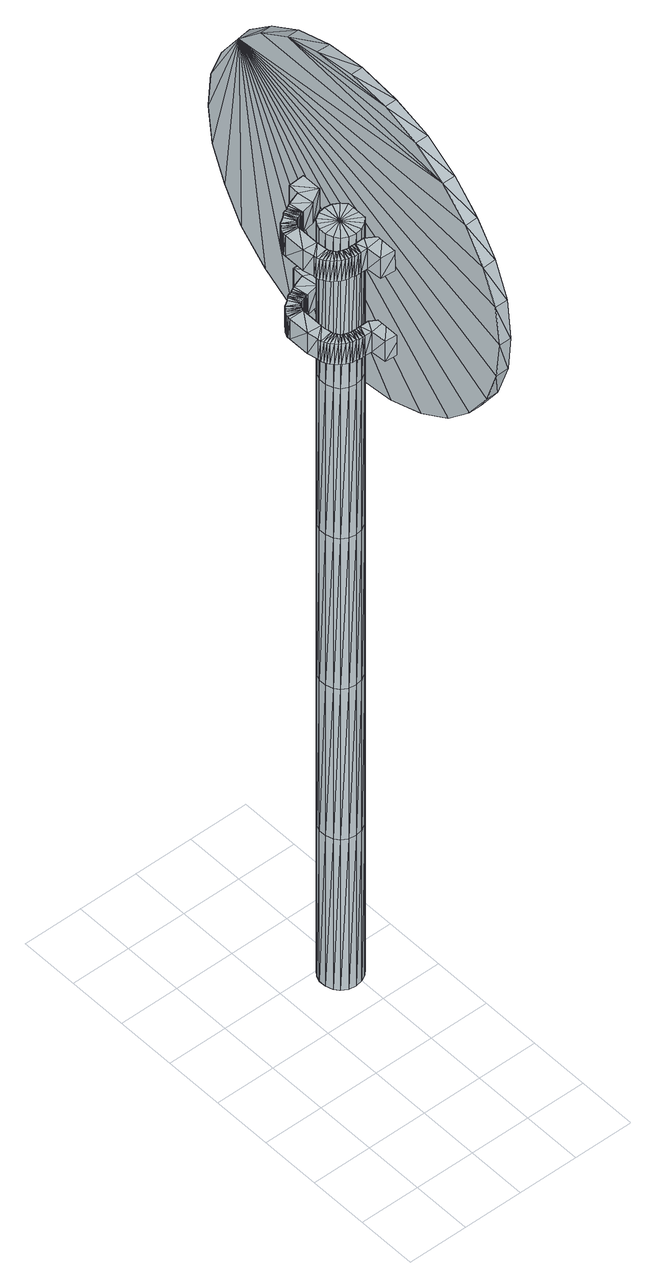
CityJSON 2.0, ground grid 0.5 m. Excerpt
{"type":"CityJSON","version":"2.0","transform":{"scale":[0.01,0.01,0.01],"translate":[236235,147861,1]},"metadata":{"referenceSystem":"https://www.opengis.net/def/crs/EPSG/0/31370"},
"CityObjects":{
"object1":{"type":"GenericCityObject","attributes":{"cluster":88,"mean_distance_to_centroid":0.0524,"new_centroid_x":236235.49,"new_centroid_y":147862.27,"mean_distance_to_camera":7.87,"H1":0,"H2":0,"Z_final":108.19,"cluster2":-1,"proj_x":236232.74,"proj_y":147865.36,"id_line":53885,"bearing_l":228.4,"distance":4.13,"orientation":"left","G_obj":48.4},"geometry":[{"type":"MultiSurface","lod":"2","boundaries":[[[0,1,2]],[[2,1,3]],[[3,1,4]],[[4,1,5]],[[5,1,6]],[[1,7,6]],[[1,8,7]],[[1,9,8]],[[1,10,9]],[[1,11,10]],[[1,12,11]],[[1,13,12]],[[1,14,13]],[[15,14,1]],[[16,15,1]],[[17,16,1]],[[18,17,1]],[[0,18,1]],[[19,20,0]],[[19,0,2]],[[21,19,2]],[[21,2,3]],[[21,3,22]],[[22,3,4]],[[22,4,23]],[[23,4,5]],[[23,5,24]],[[24,5,6]],[[24,6,25]],[[25,6,7]],[[25,7,26]],[[26,7,8]],[[26,8,27]],[[8,9,27]],[[27,9,28]],[[9,10,28]],[[10,29,28]],[[10,11,29]],[[11,30,29]],[[11,12,30]],[[30,12,31]],[[31,12,13]],[[31,13,32]],[[32,13,14]],[[32,14,33]],[[33,14,15]],[[33,15,34]],[[34,15,16]],[[34,16,35]],[[35,16,17]],[[36,35,17]],[[18,36,17]],[[20,36,18]],[[20,18,0]],[[37,38,20]],[[37,20,19]],[[39,37,19]],[[21,39,19]],[[39,21,40]],[[40,21,22]],[[40,22,41]],[[41,22,23]],[[41,23,42]],[[42,23,24]],[[42,24,43]],[[43,24,25]],[[43,25,44]],[[44,25,26]],[[26,45,44]],[[26,27,45]],[[27,46,45]],[[27,28,46]],[[28,47,46]],[[28,29,47]],[[47,29,48]],[[29,30,48]],[[48,30,49]],[[49,30,31]],[[49,31,50]],[[50,31,32]],[[50,32,51]],[[51,32,33]],[[51,33,52]],[[52,33,34]],[[52,34,53]],[[53,34,35]],[[54,53,35]],[[54,35,36]],[[38,54,36]],[[38,36,20]],[[55,56,38]],[[55,38,37]],[[57,55,37]],[[57,37,39]],[[57,39,58]],[[58,39,40]],[[58,40,59]],[[59,40,41]],[[59,41,60]],[[60,41,42]],[[60,42,61]],[[61,42,43]],[[61,43,62]],[[62,43,44]],[[44,63,62]],[[44,45,63]],[[45,64,63]],[[45,46,64]],[[46,65,64]],[[46,47,65]],[[47,66,65]],[[47,48,66]],[[66,48,67]],[[67,48,49]],[[67,49,68]],[[68,49,50]],[[68,50,69]],[[69,50,51]],[[69,51,70]],[[70,51,52]],[[70,52,71]],[[71,52,53]],[[72,71,53]],[[72,53,54]],[[56,72,54]],[[56,54,38]],[[73,74,56]],[[73,56,55]],[[75,73,55]],[[75,55,57]],[[75,57,76]],[[76,57,58]],[[76,58,77]],[[77,58,59]],[[77,59,78]],[[78,59,60]],[[78,60,79]],[[79,60,61]],[[79,61,80]],[[80,61,62]],[[62,81,80]],[[62,63,81]],[[63,82,81]],[[63,64,82]],[[64,83,82]],[[64,65,83]],[[65,84,83]],[[65,66,84]],[[84,66,85]],[[85,66,67]],[[85,67,86]],[[86,67,68]],[[86,68,87]],[[87,68,69]],[[87,69,88]],[[88,69,70]],[[88,70,89]],[[89,70,71]],[[90,89,71]],[[90,71,72]],[[74,90,72]],[[74,72,56]],[[91,92,74]],[[91,74,73]],[[93,91,73]],[[93,73,75]],[[93,75,94]],[[94,75,76]],[[94,76,95]],[[95,76,77]],[[95,77,96]],[[96,77,78]],[[96,78,97]],[[97,78,79]],[[97,79,98]],[[98,79,80]],[[80,99,98]],[[80,81,99]],[[81,100,99]],[[81,82,100]],[[82,101,100]],[[82,83,101]],[[83,102,101]],[[83,84,102]],[[102,84,103]],[[103,84,85]],[[103,85,104]],[[104,85,86]],[[104,86,105]],[[105,86,87]],[[105,87,106]],[[106,87,88]],[[106,88,107]],[[107,88,89]],[[108,107,89]],[[108,89,90]],[[92,108,90]],[[92,90,74]],[[92,91,109]],[[91,93,109]],[[93,94,109]],[[94,95,109]],[[95,96,109]],[[109,96,97]],[[109,97,98]],[[109,98,99]],[[109,99,100]],[[109,100,101]],[[109,101,102]],[[109,102,103]],[[109,103,104]],[[105,109,104]],[[106,109,105]],[[107,109,106]],[[108,109,107]],[[92,109,108]],[[110,111,112]],[[113,112,114]],[[115,112,113]],[[116,112,115]],[[117,112,116]],[[118,112,117]],[[119,112,118]],[[120,112,119]],[[121,112,120]],[[122,112,121]],[[122,123,112]],[[123,110,112]],[[111,124,112]],[[124,125,112]],[[125,126,112]],[[126,127,112]],[[127,128,112]],[[128,129,112]],[[129,130,112]],[[130,131,112]],[[112,131,132]],[[131,133,132]],[[131,134,133]],[[133,134,135]],[[133,135,136]],[[135,137,136]],[[133,136,138]],[[136,139,138]],[[136,137,139]],[[137,140,139]],[[137,135,140]],[[135,141,140]],[[135,134,141]],[[134,142,141]],[[134,131,142]],[[131,143,142]],[[131,130,143]],[[143,130,144]],[[144,130,129]],[[144,129,145]],[[145,129,128]],[[145,128,146]],[[146,127,147]],[[147,127,126]],[[147,126,148]],[[148,126,125]],[[148,125,149]],[[149,125,124]],[[150,149,124]],[[150,124,111]],[[151,150,111]],[[151,111,110]],[[152,151,110]],[[152,110,123]],[[146,128,127]],[[153,123,122]],[[154,153,122]],[[154,122,121]],[[155,154,121]],[[155,121,120]],[[156,155,120]],[[156,120,119]],[[157,156,119]],[[157,119,118]],[[157,118,158]],[[158,118,117]],[[158,117,159]],[[153,152,123]],[[159,117,116]],[[159,116,160]],[[160,116,115]],[[160,115,161]],[[161,115,113]],[[161,113,162]],[[162,113,114]],[[162,114,163]],[[163,114,112]],[[163,112,164]],[[164,112,132]],[[132,165,164]],[[132,133,165]],[[133,138,165]],[[138,139,140]],[[161,162,163]],[[160,161,163]],[[159,160,163]],[[158,159,163]],[[157,158,163]],[[156,157,163]],[[155,156,163]],[[154,155,163]],[[153,154,163]],[[153,163,152]],[[152,163,151]],[[151,163,150]],[[150,163,149]],[[149,163,148]],[[148,163,147]],[[147,163,146]],[[146,163,145]],[[145,163,144]],[[144,163,143]],[[143,163,142]],[[163,164,142]],[[142,164,165]],[[142,165,141]],[[165,140,141]],[[165,138,140]],[[166,167,168]],[[168,167,169]],[[170,168,169]],[[170,169,171]],[[170,171,172]],[[172,171,173]],[[172,173,174]],[[174,173,175]],[[174,175,176]],[[176,175,177]],[[176,177,178]],[[178,177,179]],[[178,179,180]],[[180,179,181]],[[180,181,182]],[[182,181,183]],[[182,183,184]],[[184,183,185]],[[184,185,186]],[[186,185,187]],[[186,187,188]],[[188,187,189]],[[188,189,190]],[[190,189,191]],[[192,190,191]],[[192,191,193]],[[194,192,193]],[[194,193,195]],[[196,194,195]],[[196,195,197]],[[198,196,197]],[[198,197,199]],[[200,198,199]],[[200,199,201]],[[202,200,201]],[[202,201,203]],[[204,202,203]],[[204,203,205]],[[206,204,205]],[[206,205,207]],[[208,206,207]],[[208,207,209]],[[210,208,209]],[[210,209,211]],[[212,210,211]],[[212,211,213]],[[214,212,213]],[[214,213,215]],[[216,214,215]],[[216,215,217]],[[216,217,218]],[[218,217,219]],[[218,219,220]],[[220,219,221]],[[220,221,222]],[[222,221,223]],[[222,223,224]],[[224,223,225]],[[224,225,226]],[[226,225,227]],[[226,227,228]],[[228,227,229]],[[228,229,230]],[[230,229,231]],[[230,231,232]],[[232,231,233]],[[232,233,234]],[[234,233,235]],[[234,235,236]],[[236,235,237]],[[238,236,237]],[[238,237,239]],[[238,239,240]],[[240,239,241]],[[241,242,240]],[[241,243,242]],[[242,243,244]],[[244,243,245]],[[244,245,246]],[[246,245,247]],[[246,247,248]],[[248,247,249]],[[248,249,250]],[[250,249,251]],[[250,251,252]],[[252,251,253]],[[252,253,254]],[[254,253,255]],[[254,255,256]],[[256,255,257]],[[256,257,258]],[[258,257,259]],[[258,259,260]],[[260,259,261]],[[260,261,262]],[[262,261,263]],[[262,263,264]],[[264,263,265]],[[264,265,266]],[[266,265,267]],[[267,268,266]],[[267,269,268]],[[269,270,268]],[[269,271,270]],[[271,272,270]],[[271,273,272]],[[273,274,272]],[[273,275,274]],[[275,276,274]],[[275,277,276]],[[277,278,276]],[[277,279,278]],[[279,280,278]],[[279,281,280]],[[281,282,280]],[[281,283,282]],[[283,284,282]],[[283,285,284]],[[285,286,284]],[[285,287,286]],[[287,288,286]],[[287,289,288]],[[288,289,290]],[[290,289,291]],[[290,291,292]],[[292,291,293]],[[292,293,294]],[[294,293,295]],[[294,295,296]],[[296,295,297]],[[296,297,298]],[[298,297,299]],[[298,299,300]],[[300,299,301]],[[300,301,302]],[[302,301,303]],[[302,303,304]],[[304,303,305]],[[304,305,306]],[[306,305,307]],[[306,307,308]],[[308,307,309]],[[308,309,310]],[[310,309,311]],[[311,166,310]],[[311,167,166]],[[169,167,311]],[[169,311,171]],[[171,311,309]],[[173,171,309]],[[173,309,307]],[[175,173,307]],[[175,307,305]],[[177,175,305]],[[177,305,303]],[[179,177,303]],[[179,303,301]],[[181,179,301]],[[181,301,299]],[[183,181,299]],[[183,299,297]],[[183,297,295]],[[185,183,295]],[[185,295,293]],[[187,185,293]],[[187,293,291]],[[189,187,291]],[[189,291,289]],[[189,289,287]],[[189,287,285]],[[191,189,285]],[[191,285,283]],[[193,191,283]],[[195,193,283]],[[195,283,281]],[[197,195,281]],[[199,197,281]],[[201,199,281]],[[201,281,279]],[[203,201,279]],[[205,203,279]],[[205,279,277]],[[205,277,207]],[[207,277,209]],[[209,277,275]],[[209,275,211]],[[211,275,273]],[[211,273,213]],[[213,273,271]],[[213,271,215]],[[215,271,269]],[[215,269,217]],[[217,269,219]],[[219,269,267]],[[219,267,221]],[[221,267,265]],[[221,265,223]],[[223,265,263]],[[223,263,225]],[[225,263,261]],[[225,261,227]],[[227,261,259]],[[227,259,229]],[[229,259,257]],[[229,257,255]],[[229,255,231]],[[231,255,253]],[[231,253,233]],[[233,253,251]],[[233,251,235]],[[251,249,235]],[[235,249,247]],[[235,247,237]],[[247,245,237]],[[237,245,243]],[[237,243,239]],[[239,243,241]],[[238,240,242]],[[168,310,166]],[[170,310,168]],[[170,308,310]],[[172,308,170]],[[172,306,308]],[[174,306,172]],[[174,304,306]],[[176,304,174]],[[176,302,304]],[[178,302,176]],[[178,300,302]],[[180,300,178]],[[180,298,300]],[[182,298,180]],[[182,296,298]],[[182,294,296]],[[184,294,182]],[[184,292,294]],[[186,292,184]],[[186,290,292]],[[188,290,186]],[[188,288,290]],[[188,286,288]],[[188,284,286]],[[190,284,188]],[[190,282,284]],[[192,282,190]],[[194,282,192]],[[194,280,282]],[[196,280,194]],[[198,280,196]],[[200,280,198]],[[200,278,280]],[[202,278,200]],[[204,278,202]],[[204,276,278]],[[204,206,276]],[[206,208,276]],[[208,274,276]],[[208,210,274]],[[210,272,274]],[[210,212,272]],[[212,270,272]],[[212,214,270]],[[214,268,270]],[[214,216,268]],[[216,218,268]],[[218,266,268]],[[218,220,266]],[[220,264,266]],[[220,222,264]],[[222,262,264]],[[222,224,262]],[[224,260,262]],[[224,226,260]],[[226,258,260]],[[226,228,258]],[[228,256,258]],[[228,254,256]],[[228,230,254]],[[230,252,254]],[[230,232,252]],[[232,250,252]],[[232,234,250]],[[250,234,248]],[[234,246,248]],[[234,236,246]],[[246,236,244]],[[236,242,244]],[[236,238,242]],[[312,313,314]],[[314,313,315]],[[316,314,315]],[[316,315,317]],[[316,317,318]],[[318,317,319]],[[318,319,320]],[[320,319,321]],[[320,321,322]],[[322,321,323]],[[322,323,324]],[[324,323,325]],[[324,325,326]],[[326,325,327]],[[326,327,328]],[[328,327,329]],[[328,329,330]],[[330,329,331]],[[330,331,332]],[[332,331,333]],[[332,333,334]],[[334,333,335]],[[334,335,336]],[[336,335,337]],[[338,336,337]],[[338,337,339]],[[340,338,339]],[[340,339,341]],[[342,340,341]],[[342,341,343]],[[344,342,343]],[[344,343,345]],[[346,344,345]],[[346,345,347]],[[348,346,347]],[[348,347,349]],[[350,348,349]],[[350,349,351]],[[352,350,351]],[[352,351,353]],[[354,352,353]],[[354,353,355]],[[356,354,355]],[[356,355,357]],[[358,356,357]],[[358,357,359]],[[360,358,359]],[[360,359,361]],[[362,360,361]],[[362,361,363]],[[362,363,364]],[[364,363,365]],[[364,365,366]],[[366,365,367]],[[366,367,368]],[[368,367,369]],[[368,369,370]],[[370,369,371]],[[370,371,372]],[[372,371,373]],[[372,373,374]],[[374,373,375]],[[374,375,376]],[[376,375,377]],[[376,377,378]],[[378,377,379]],[[378,379,380]],[[380,379,381]],[[380,381,382]],[[382,381,383]],[[384,382,383]],[[384,383,385]],[[384,385,386]],[[386,385,387]],[[387,388,386]],[[387,389,388]],[[388,389,390]],[[390,389,391]],[[390,391,392]],[[392,391,393]],[[392,393,394]],[[394,393,395]],[[394,395,396]],[[396,395,397]],[[396,397,398]],[[398,397,399]],[[398,399,400]],[[400,399,401]],[[400,401,402]],[[402,401,403]],[[402,403,404]],[[404,403,405]],[[404,405,406]],[[406,405,407]],[[406,407,408]],[[408,407,409]],[[408,409,410]],[[410,409,411]],[[410,411,412]],[[412,411,413]],[[413,414,412]],[[413,415,414]],[[415,416,414]],[[415,417,416]],[[417,418,416]],[[417,419,418]],[[419,420,418]],[[419,421,420]],[[421,422,420]],[[421,423,422]],[[423,424,422]],[[423,425,424]],[[425,426,424]],[[425,427,426]],[[427,428,426]],[[427,429,428]],[[429,430,428]],[[429,431,430]],[[431,432,430]],[[431,433,432]],[[433,434,432]],[[433,435,434]],[[434,435,436]],[[436,435,437]],[[436,437,438]],[[438,437,439]],[[438,439,440]],[[440,439,441]],[[440,441,442]],[[442,441,443]],[[442,443,444]],[[444,443,445]],[[444,445,446]],[[446,445,447]],[[446,447,448]],[[448,447,449]],[[448,449,450]],[[450,449,451]],[[450,451,452]],[[452,451,453]],[[452,453,454]],[[454,453,455]],[[454,455,456]],[[456,455,457]],[[457,312,456]],[[457,313,312]],[[315,313,457]],[[315,457,317]],[[317,457,455]],[[319,317,455]],[[319,455,453]],[[321,319,453]],[[321,453,451]],[[323,321,451]],[[323,451,449]],[[325,323,449]],[[325,449,447]],[[327,325,447]],[[327,447,445]],[[329,327,445]],[[329,445,443]],[[329,443,441]],[[331,329,441]],[[331,441,439]],[[333,331,439]],[[333,439,437]],[[335,333,437]],[[335,437,435]],[[335,435,433]],[[335,433,431]],[[337,335,431]],[[337,431,429]],[[339,337,429]],[[341,339,429]],[[341,429,427]],[[343,341,427]],[[345,343,427]],[[347,345,427]],[[347,427,425]],[[349,347,425]],[[351,349,425]],[[351,425,423]],[[351,423,353]],[[353,423,355]],[[355,423,421]],[[355,421,357]],[[357,421,419]],[[357,419,359]],[[359,419,417]],[[359,417,361]],[[361,417,415]],[[361,415,363]],[[363,415,365]],[[365,415,413]],[[365,413,367]],[[367,413,411]],[[367,411,369]],[[369,411,409]],[[369,409,371]],[[371,409,407]],[[371,407,373]],[[373,407,405]],[[373,405,375]],[[375,405,403]],[[375,403,401]],[[375,401,377]],[[377,401,399]],[[377,399,379]],[[379,399,397]],[[379,397,381]],[[397,395,381]],[[381,395,393]],[[381,393,383]],[[393,391,383]],[[383,391,389]],[[383,389,385]],[[385,389,387]],[[384,386,388]],[[314,456,312]],[[316,456,314]],[[316,454,456]],[[318,454,316]],[[318,452,454]],[[320,452,318]],[[320,450,452]],[[322,450,320]],[[322,448,450]],[[324,448,322]],[[324,446,448]],[[326,446,324]],[[326,444,446]],[[328,444,326]],[[328,442,444]],[[328,440,442]],[[330,440,328]],[[330,438,440]],[[332,438,330]],[[332,436,438]],[[334,436,332]],[[334,434,436]],[[334,432,434]],[[334,430,432]],[[336,430,334]],[[336,428,430]],[[338,428,336]],[[340,428,338]],[[340,426,428]],[[342,426,340]],[[344,426,342]],[[346,426,344]],[[346,424,426]],[[348,424,346]],[[350,424,348]],[[350,422,424]],[[350,352,422]],[[352,354,422]],[[354,420,422]],[[354,356,420]],[[356,418,420]],[[356,358,418]],[[358,416,418]],[[358,360,416]],[[360,414,416]],[[360,362,414]],[[362,364,414]],[[364,412,414]],[[364,366,412]],[[366,410,412]],[[366,368,410]],[[368,408,410]],[[368,370,408]],[[370,406,408]],[[370,372,406]],[[372,404,406]],[[372,374,404]],[[374,402,404]],[[374,400,402]],[[374,376,400]],[[376,398,400]],[[376,378,398]],[[378,396,398]],[[378,380,396]],[[396,380,394]],[[380,392,394]],[[380,382,392]],[[392,382,390]],[[382,388,390]],[[382,384,388]]]}]}
},
"vertices":[
[94,204,1],[94,188,1],[88,203,1],[83,200,1],[80,196,1],[78,191,1],[78,185,1],[80,179,1],[83,175,1],[88,172,1],[94,171,1],[100,172,1],[105,175,1],[109,179,1],[111,185,1],[111,191,1],[109,196,1],[105,200,1],[100,203,1],[88,203,150],[94,204,150],[83,200,150],[80,196,150],[78,191,150],[78,185,150],[80,179,150],[83,175,150],[88,172,150],[94,171,150],[100,172,150],[105,175,150],[109,179,150],[111,185,150],[111,191,150],[109,196,150],[105,200,150],[100,203,150],[88,203,299],[94,204,299],[83,200,299],[80,196,299],[78,191,299],[78,185,299],[80,179,299],[83,175,299],[88,172,299],[94,171,299],[100,172,299],[105,175,299],[109,179,299],[111,185,299],[111,191,299],[109,196,299],[105,200,299],[100,203,299],[88,203,448],[94,204,448],[83,200,448],[80,196,448],[78,191,448],[78,185,448],[80,179,448],[83,175,448],[88,172,448],[94,171,448],[100,172,448],[105,175,448],[109,179,448],[111,185,448],[111,191,448],[109,196,448],[105,200,448],[100,203,448],[88,203,597],[94,204,597],[83,200,597],[80,196,597],[78,191,597],[78,185,597],[80,179,597],[83,175,597],[88,172,597],[94,171,597],[100,172,597],[105,175,597],[109,179,597],[111,185,597],[111,191,597],[109,196,597],[105,200,597],[100,203,597],[88,203,746],[94,204,746],[83,200,746],[80,196,746],[78,191,746],[78,185,746],[80,179,746],[83,175,746],[88,172,746],[94,171,746],[100,172,746],[105,175,746],[109,179,746],[111,185,746],[111,191,746],[109,196,746],[105,200,746],[100,203,746],[94,188,746],[112,124,593],[112,96,610],[107,308,822],[108,338,763],[107,326,794],[109,342,728],[109,338,694],[110,326,662],[110,309,634],[111,285,610],[111,257,593],[112,225,581],[112,191,577],[112,156,581],[111,73,634],[111,55,662],[110,44,694],[110,40,728],[109,44,763],[108,55,794],[108,73,822],[107,96,846],[107,285,846],[107,257,864],[107,124,864],[107,156,875],[106,225,875],[107,191,879],[117,225,875],[117,191,879],[117,156,875],[118,124,864],[118,96,846],[118,73,823],[119,55,795],[120,44,763],[120,40,728],[121,44,694],[121,55,662],[122,73,634],[122,96,611],[122,124,593],[122,156,581],[122,191,577],[122,225,581],[122,257,593],[121,285,611],[121,309,634],[120,326,662],[120,338,694],[119,342,728],[118,338,763],[118,326,795],[118,309,823],[117,285,846],[117,257,864],[116,243,652],[116,243,632],[99,242,652],[99,242,632],[99,233,652],[99,233,632],[88,229,652],[88,229,632],[86,228,652],[86,228,632],[84,227,652],[84,227,632],[83,226,652],[83,226,632],[81,226,652],[81,226,632],[79,225,652],[79,225,632],[78,224,652],[78,224,632],[76,222,652],[76,222,632],[71,219,652],[71,219,632],[70,217,652],[70,217,632],[69,216,652],[69,216,632],[68,215,652],[68,215,632],[67,213,652],[67,213,632],[66,211,652],[66,211,632],[66,210,652],[66,210,632],[66,208,652],[66,208,632],[66,190,652],[66,190,632],[68,181,652],[68,181,632],[68,178,652],[68,178,632],[69,176,652],[69,176,632],[70,174,652],[70,174,632],[71,172,652],[71,172,632],[73,170,652],[73,170,632],[75,168,652],[75,168,632],[77,167,652],[77,167,632],[79,165,652],[79,165,632],[82,164,652],[82,164,632],[84,163,652],[84,163,632],[87,163,652],[87,163,632],[89,162,652],[89,162,632],[92,162,652],[92,162,632],[94,162,652],[94,162,632],[100,162,652],[100,162,632],[101,149,652],[101,149,632],[116,148,652],[116,148,632],[116,164,652],[116,164,632],[105,171,652],[105,171,632],[97,171,652],[97,171,632],[96,171,652],[96,171,632],[94,171,652],[94,171,632],[92,171,652],[92,171,632],[91,171,652],[91,171,632],[89,171,652],[89,171,632],[87,172,652],[87,172,632],[86,172,652],[86,172,632],[84,173,652],[84,173,632],[83,173,652],[83,173,632],[82,174,652],[82,174,632],[81,176,652],[81,176,632],[80,177,652],[80,177,632],[79,178,652],[79,178,632],[79,180,652],[79,180,632],[78,189,652],[78,189,632],[78,208,652],[78,208,632],[78,209,652],[78,209,632],[79,210,652],[79,210,632],[79,211,652],[79,211,632],[80,212,652],[80,212,632],[80,213,652],[80,213,632],[81,214,652],[81,214,632],[82,214,652],[82,214,632],[83,215,652],[83,215,632],[85,215,652],[85,215,632],[86,216,652],[86,216,632],[87,216,652],[87,216,632],[88,217,652],[88,217,632],[89,217,652],[89,217,632],[90,217,652],[90,217,632],[101,219,652],[101,219,632],[113,226,652],[113,226,632],[112,243,737],[112,243,717],[95,242,737],[95,242,717],[95,233,737],[95,233,717],[84,229,737],[84,229,717],[82,228,737],[82,228,717],[80,227,737],[80,227,717],[79,226,737],[79,226,717],[77,226,737],[77,226,717],[75,225,737],[75,225,717],[74,224,737],[74,224,717],[72,222,737],[72,222,717],[67,219,737],[67,219,717],[66,217,737],[66,217,717],[65,216,737],[65,216,717],[64,215,737],[64,215,717],[63,213,737],[63,213,717],[62,211,737],[62,211,717],[62,210,737],[62,210,717],[62,208,737],[62,208,717],[62,190,737],[62,190,717],[64,181,737],[64,181,717],[64,178,737],[64,178,717],[65,176,737],[65,176,717],[66,174,737],[66,174,717],[67,172,737],[67,172,717],[69,170,737],[69,170,717],[71,168,737],[71,168,717],[73,167,737],[73,167,717],[75,165,737],[75,165,717],[78,164,737],[78,164,717],[80,163,737],[80,163,717],[83,163,737],[83,163,717],[85,162,737],[85,162,717],[88,162,737],[88,162,717],[90,162,737],[90,162,717],[96,162,737],[96,162,717],[97,149,737],[97,149,717],[112,148,737],[112,148,717],[112,164,737],[112,164,717],[101,171,737],[101,171,717],[93,171,737],[93,171,717],[92,171,737],[92,171,717],[90,171,737],[90,171,717],[88,171,737],[88,171,717],[87,171,737],[87,171,717],[85,171,737],[85,171,717],[83,172,737],[83,172,717],[82,172,737],[82,172,717],[80,173,737],[80,173,717],[79,173,737],[79,173,717],[78,174,737],[78,174,717],[77,176,737],[77,176,717],[76,177,737],[76,177,717],[75,178,737],[75,178,717],[75,180,737],[75,180,717],[74,189,737],[74,189,717],[74,208,737],[74,208,717],[74,209,737],[74,209,717],[75,210,737],[75,210,717],[75,211,737],[75,211,717],[76,212,737],[76,212,717],[76,213,737],[76,213,717],[77,214,737],[77,214,717],[78,214,737],[78,214,717],[79,215,737],[79,215,717],[80,215,737],[80,215,717],[82,216,737],[82,216,717],[83,216,737],[83,216,717],[84,217,737],[84,217,717],[85,217,737],[85,217,717],[86,217,737],[86,217,717],[97,219,737],[97,219,717],[109,226,737],[109,226,717]
]}
